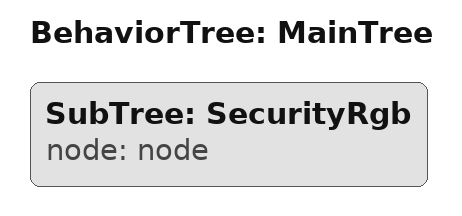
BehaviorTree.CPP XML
<root main_tree_to_execute = "MainTree">
    <include path="/root/ros2_ws/src/avena_ros2/logic_bt/xml/subtrees/tracker/security_rgb/security_rgb_test.xml"/>
    <BehaviorTree ID="MainTree">
        <SubTree ID="SecurityRgb" node="node"/>
    </BehaviorTree>

</root>
